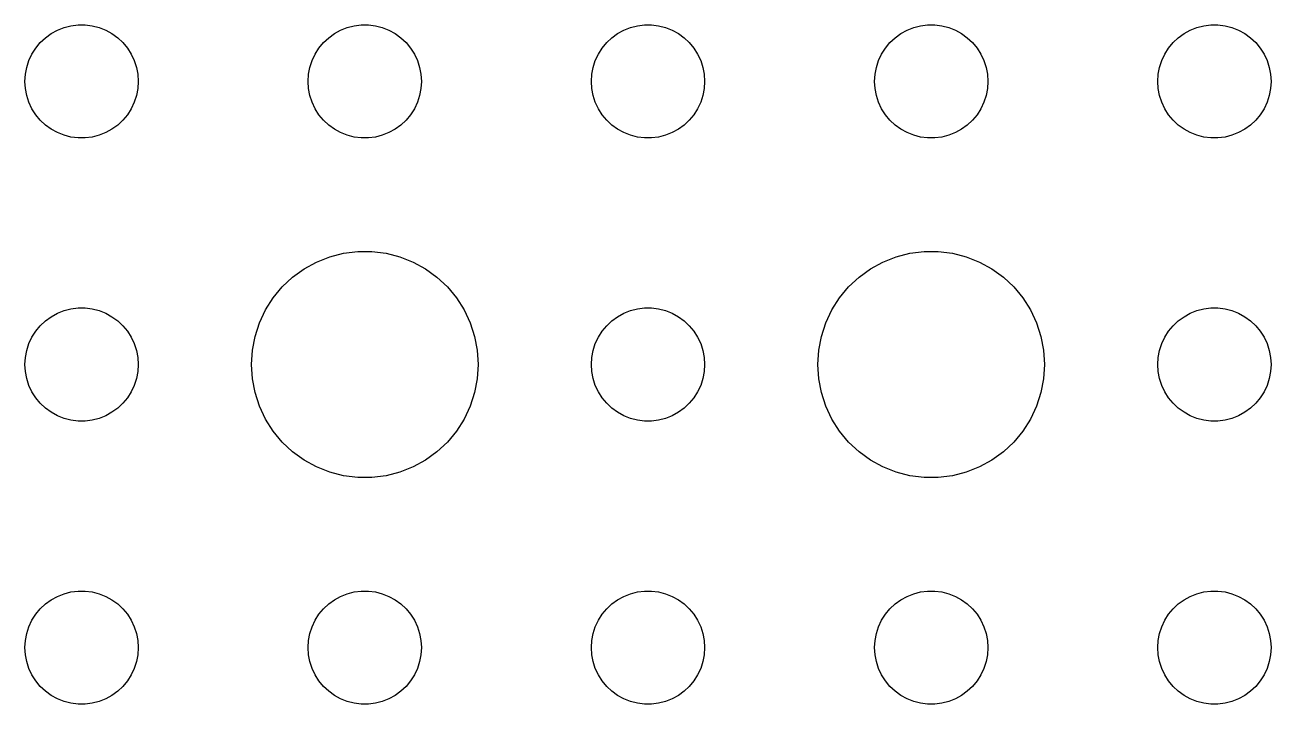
# Model space of a CAD drawing. Header units: metres. Extents: x -150 to 150, y -104 to 104.
# Drawn here: x -76.5 to -43.5, y -76.5 to -58.5 of the extents above; entities that cross this region are included whole.
import ezdxf

# ---------------------------------------------------------------- set-up
doc = ezdxf.new("R2010")
doc.units = ezdxf.units.M

msp = doc.modelspace()

# ---------------------------------------------------------------- linework, layer by layer
for p, q in [((-75.9561, -58.8442), (-75.8037, -58.7335)), ((-75.8037, -58.7335), (-75.6387, -58.6428)), ((-75.6387, -58.6428), (-75.4635, -58.5734)), ((-75.4635, -58.5734), (-75.2811, -58.5266)), ((-75.2811, -58.5266), (-75.0942, -58.503)), ((-75.0942, -58.503), (-74.9058, -58.503)), ((-74.9058, -58.503), (-74.7189, -58.5266)), ((-74.7189, -58.5266), (-74.5365, -58.5734)), ((-74.5365, -58.5734), (-74.3613, -58.6428)), ((-74.3613, -58.6428), (-74.1963, -58.7335)), ((-74.1963, -58.7335), (-74.0439, -58.8442)), ((-68.4561, -58.8442), (-68.3037, -58.7335)), ((-68.3037, -58.7335), (-68.1387, -58.6428)), ((-68.1387, -58.6428), (-67.9635, -58.5734)), ((-67.9635, -58.5734), (-67.7811, -58.5266)), ((-67.7811, -58.5266), (-67.5942, -58.503)), ((-67.5942, -58.503), (-67.4058, -58.503)), ((-67.4058, -58.503), (-67.2189, -58.5266)), ((-67.2189, -58.5266), (-67.0365, -58.5734)), ((-67.0365, -58.5734), (-66.8613, -58.6428)), ((-66.8613, -58.6428), (-66.6963, -58.7335)), ((-66.6963, -58.7335), (-66.5439, -58.8442)), ((-60.9561, -58.8442), (-60.8037, -58.7335)), ((-60.8037, -58.7335), (-60.6387, -58.6428)), ((-60.6387, -58.6428), (-60.4635, -58.5734)), ((-60.4635, -58.5734), (-60.2811, -58.5266)), ((-60.2811, -58.5266), (-60.0942, -58.503)), ((-60.0942, -58.503), (-59.9058, -58.503)), ((-59.9058, -58.503), (-59.7189, -58.5266)), ((-59.7189, -58.5266), (-59.5365, -58.5734)), ((-59.5365, -58.5734), (-59.3613, -58.6428)), ((-59.3613, -58.6428), (-59.1963, -58.7335)), ((-59.1963, -58.7335), (-59.0439, -58.8442)), ((-53.4561, -58.8442), (-53.3037, -58.7335)), ((-53.3037, -58.7335), (-53.1387, -58.6428)), ((-53.1387, -58.6428), (-52.9635, -58.5734)), ((-52.9635, -58.5734), (-52.7811, -58.5266)), ((-52.7811, -58.5266), (-52.5942, -58.503)), ((-52.5942, -58.503), (-52.4058, -58.503)), ((-52.4058, -58.503), (-52.2189, -58.5266)), ((-52.2189, -58.5266), (-52.0365, -58.5734)), ((-52.0365, -58.5734), (-51.8613, -58.6428)), ((-51.8613, -58.6428), (-51.6963, -58.7335)), ((-51.6963, -58.7335), (-51.5439, -58.8442)), ((-45.9561, -58.8442), (-45.8037, -58.7335)), ((-45.8037, -58.7335), (-45.6387, -58.6428)), ((-45.6387, -58.6428), (-45.4635, -58.5734)), ((-45.4635, -58.5734), (-45.2811, -58.5266)), ((-45.2811, -58.5266), (-45.0942, -58.503)), ((-45.0942, -58.503), (-44.9058, -58.503)), ((-44.9058, -58.503), (-44.7189, -58.5266)), ((-44.7189, -58.5266), (-44.5365, -58.5734)), ((-44.5365, -58.5734), (-44.3613, -58.6428)), ((-44.3613, -58.6428), (-44.1963, -58.7335)), ((-44.1963, -58.7335), (-44.0439, -58.8442)), ((-76.2135, -59.1183), (-76.0934, -58.9732)), ((-76.0934, -58.9732), (-75.9561, -58.8442)), ((-74.0439, -58.8442), (-73.9065, -58.9732)), ((-73.9065, -58.9732), (-73.7865, -59.1183)), ((-68.7135, -59.1183), (-68.5934, -58.9732)), ((-68.5934, -58.9732), (-68.4561, -58.8442)), ((-66.5439, -58.8442), (-66.4065, -58.9732)), ((-66.4065, -58.9732), (-66.2865, -59.1183)), ((-61.2135, -59.1183), (-61.0934, -58.9732)), ((-61.0934, -58.9732), (-60.9561, -58.8442)), ((-59.0439, -58.8442), (-58.9065, -58.9732)), ((-58.9065, -58.9732), (-58.7865, -59.1183)), ((-53.7135, -59.1183), (-53.5934, -58.9732)), ((-53.5934, -58.9732), (-53.4561, -58.8442)), ((-51.5439, -58.8442), (-51.4065, -58.9732)), ((-51.4065, -58.9732), (-51.2865, -59.1183)), ((-46.2135, -59.1183), (-46.0934, -58.9732)), ((-46.0934, -58.9732), (-45.9561, -58.8442)), ((-44.0439, -58.8442), (-43.9065, -58.9732)), ((-43.9065, -58.9732), (-43.7865, -59.1183)), ((-76.3947, -59.4478), (-76.3145, -59.2774)), ((-76.3145, -59.2774), (-76.2135, -59.1183)), ((-73.7865, -59.1183), (-73.6855, -59.2774)), ((-73.6855, -59.2774), (-73.6053, -59.4478)), ((-68.8947, -59.4478), (-68.8145, -59.2774)), ((-68.8145, -59.2774), (-68.7135, -59.1183)), ((-66.2865, -59.1183), (-66.1855, -59.2774)), ((-66.1855, -59.2774), (-66.1053, -59.4478)), ((-61.3947, -59.4478), (-61.3145, -59.2774)), ((-61.3145, -59.2774), (-61.2135, -59.1183)), ((-58.7865, -59.1183), (-58.6855, -59.2774)), ((-58.6855, -59.2774), (-58.6053, -59.4478)), ((-53.8947, -59.4478), (-53.8145, -59.2774)), ((-53.8145, -59.2774), (-53.7135, -59.1183)), ((-51.2865, -59.1183), (-51.1855, -59.2774)), ((-51.1855, -59.2774), (-51.1053, -59.4478)), ((-46.3947, -59.4478), (-46.3145, -59.2774)), ((-46.3145, -59.2774), (-46.2135, -59.1183)), ((-43.7865, -59.1183), (-43.6855, -59.2774)), ((-43.6855, -59.2774), (-43.6053, -59.4478)), ((-76.4882, -59.812), (-76.4529, -59.627)), ((-76.4529, -59.627), (-76.3947, -59.4478)), ((-73.6053, -59.4478), (-73.5471, -59.627)), ((-73.5471, -59.627), (-73.5118, -59.812)), ((-68.9882, -59.812), (-68.9529, -59.627)), ((-68.9529, -59.627), (-68.8947, -59.4478)), ((-66.1053, -59.4478), (-66.0471, -59.627)), ((-66.0471, -59.627), (-66.0118, -59.812)), ((-61.4882, -59.812), (-61.4529, -59.627)), ((-61.4529, -59.627), (-61.3947, -59.4478)), ((-58.6053, -59.4478), (-58.5471, -59.627)), ((-58.5471, -59.627), (-58.5118, -59.812)), ((-53.9882, -59.812), (-53.9529, -59.627)), ((-53.9529, -59.627), (-53.8947, -59.4478)), ((-51.1053, -59.4478), (-51.0471, -59.627)), ((-51.0471, -59.627), (-51.0118, -59.812)), ((-46.4882, -59.812), (-46.4529, -59.627)), ((-46.4529, -59.627), (-46.3947, -59.4478)), ((-43.6053, -59.4478), (-43.5471, -59.627)), ((-43.5471, -59.627), (-43.5118, -59.812)), ((-76.5, -60), (-76.4882, -59.812)), ((-76.4882, -60.188), (-76.5, -60)), ((-73.5118, -59.812), (-73.5, -60)), ((-73.5, -60), (-73.5118, -60.188)), ((-69, -60), (-68.9882, -59.812)), ((-68.9882, -60.188), (-69, -60)), ((-66.0118, -59.812), (-66, -60)), ((-66, -60), (-66.0118, -60.188)), ((-61.5, -60), (-61.4882, -59.812)), ((-61.4882, -60.188), (-61.5, -60)), ((-58.5118, -59.812), (-58.5, -60)), ((-58.5, -60), (-58.5118, -60.188)), ((-54, -60), (-53.9882, -59.812)), ((-53.9882, -60.188), (-54, -60)), ((-51.0118, -59.812), (-51, -60)), ((-51, -60), (-51.0118, -60.188)), ((-46.5, -60), (-46.4882, -59.812)), ((-46.4882, -60.188), (-46.5, -60)), ((-43.5118, -59.812), (-43.5, -60)), ((-43.5, -60), (-43.5118, -60.188)), ((-76.4529, -60.373), (-76.4882, -60.188)), ((-76.3947, -60.5522), (-76.4529, -60.373)), ((-73.5471, -60.373), (-73.6053, -60.5522)), ((-73.5118, -60.188), (-73.5471, -60.373)), ((-68.9529, -60.373), (-68.9882, -60.188)), ((-68.8947, -60.5522), (-68.9529, -60.373)), ((-66.0471, -60.373), (-66.1053, -60.5522)), ((-66.0118, -60.188), (-66.0471, -60.373)), ((-61.4529, -60.373), (-61.4882, -60.188)), ((-61.3947, -60.5522), (-61.4529, -60.373)), ((-58.5471, -60.373), (-58.6053, -60.5522)), ((-58.5118, -60.188), (-58.5471, -60.373)), ((-53.9529, -60.373), (-53.9882, -60.188)), ((-53.8947, -60.5522), (-53.9529, -60.373)), ((-51.0471, -60.373), (-51.1053, -60.5522)), ((-51.0118, -60.188), (-51.0471, -60.373)), ((-46.4529, -60.373), (-46.4882, -60.188)), ((-46.3947, -60.5522), (-46.4529, -60.373)), ((-43.5471, -60.373), (-43.6053, -60.5522)), ((-43.5118, -60.188), (-43.5471, -60.373)), ((-76.3145, -60.7226), (-76.3947, -60.5522)), ((-73.6053, -60.5522), (-73.6855, -60.7226)), ((-68.8145, -60.7226), (-68.8947, -60.5522)), ((-66.1053, -60.5522), (-66.1855, -60.7226)), ((-61.3145, -60.7226), (-61.3947, -60.5522)), ((-58.6053, -60.5522), (-58.6855, -60.7226)), ((-53.8145, -60.7226), (-53.8947, -60.5522)), ((-51.1053, -60.5522), (-51.1855, -60.7226)), ((-46.3145, -60.7226), (-46.3947, -60.5522)), ((-43.6053, -60.5522), (-43.6855, -60.7226)), ((-76.2135, -60.8817), (-76.3145, -60.7226)), ((-76.0934, -61.0268), (-76.2135, -60.8817)), ((-75.9561, -61.1558), (-76.0934, -61.0268)), ((-73.9065, -61.0268), (-74.0439, -61.1558)), ((-73.7865, -60.8817), (-73.9065, -61.0268)), ((-73.6855, -60.7226), (-73.7865, -60.8817)), ((-68.7135, -60.8817), (-68.8145, -60.7226)), ((-68.5934, -61.0268), (-68.7135, -60.8817)), ((-68.4561, -61.1558), (-68.5934, -61.0268)), ((-66.4065, -61.0268), (-66.5439, -61.1558)), ((-66.2865, -60.8817), (-66.4065, -61.0268)), ((-66.1855, -60.7226), (-66.2865, -60.8817)), ((-61.2135, -60.8817), (-61.3145, -60.7226)), ((-61.0934, -61.0268), (-61.2135, -60.8817)), ((-60.9561, -61.1558), (-61.0934, -61.0268)), ((-58.9065, -61.0268), (-59.0439, -61.1558)), ((-58.7865, -60.8817), (-58.9065, -61.0268)), ((-58.6855, -60.7226), (-58.7865, -60.8817)), ((-53.7135, -60.8817), (-53.8145, -60.7226)), ((-53.5934, -61.0268), (-53.7135, -60.8817)), ((-53.4561, -61.1558), (-53.5934, -61.0268)), ((-51.4065, -61.0268), (-51.5439, -61.1558)), ((-51.2865, -60.8817), (-51.4065, -61.0268)), ((-51.1855, -60.7226), (-51.2865, -60.8817)), ((-46.2135, -60.8817), (-46.3145, -60.7226)), ((-46.0934, -61.0268), (-46.2135, -60.8817)), ((-45.9561, -61.1558), (-46.0934, -61.0268)), ((-43.9065, -61.0268), (-44.0439, -61.1558)), ((-43.7865, -60.8817), (-43.9065, -61.0268)), ((-43.6855, -60.7226), (-43.7865, -60.8817)), ((-75.8037, -61.2665), (-75.9561, -61.1558)), ((-75.6387, -61.3572), (-75.8037, -61.2665)), ((-75.4635, -61.4266), (-75.6387, -61.3572)), ((-74.3613, -61.3572), (-74.5365, -61.4266)), ((-74.1963, -61.2665), (-74.3613, -61.3572)), ((-74.0439, -61.1558), (-74.1963, -61.2665)), ((-68.3037, -61.2665), (-68.4561, -61.1558)), ((-68.1387, -61.3572), (-68.3037, -61.2665)), ((-67.9635, -61.4266), (-68.1387, -61.3572)), ((-66.8613, -61.3572), (-67.0365, -61.4266)), ((-66.6963, -61.2665), (-66.8613, -61.3572)), ((-66.5439, -61.1558), (-66.6963, -61.2665)), ((-60.8037, -61.2665), (-60.9561, -61.1558)), ((-60.6387, -61.3572), (-60.8037, -61.2665)), ((-60.4635, -61.4266), (-60.6387, -61.3572)), ((-59.3613, -61.3572), (-59.5365, -61.4266)), ((-59.1963, -61.2665), (-59.3613, -61.3572)), ((-59.0439, -61.1558), (-59.1963, -61.2665)), ((-53.3037, -61.2665), (-53.4561, -61.1558)), ((-53.1387, -61.3572), (-53.3037, -61.2665)), ((-52.9635, -61.4266), (-53.1387, -61.3572)), ((-51.8613, -61.3572), (-52.0365, -61.4266)), ((-51.6963, -61.2665), (-51.8613, -61.3572)), ((-51.5439, -61.1558), (-51.6963, -61.2665)), ((-45.8037, -61.2665), (-45.9561, -61.1558)), ((-45.6387, -61.3572), (-45.8037, -61.2665)), ((-45.4635, -61.4266), (-45.6387, -61.3572)), ((-44.3613, -61.3572), (-44.5365, -61.4266)), ((-44.1963, -61.2665), (-44.3613, -61.3572)), ((-44.0439, -61.1558), (-44.1963, -61.2665)), ((-75.2811, -61.4734), (-75.4635, -61.4266)), ((-75.0942, -61.497), (-75.2811, -61.4734)), ((-74.9058, -61.497), (-75.0942, -61.497)), ((-74.7189, -61.4734), (-74.9058, -61.497)), ((-74.5365, -61.4266), (-74.7189, -61.4734)), ((-67.7811, -61.4734), (-67.9635, -61.4266)), ((-67.5942, -61.497), (-67.7811, -61.4734)), ((-67.4058, -61.497), (-67.5942, -61.497)), ((-67.2189, -61.4734), (-67.4058, -61.497)), ((-67.0365, -61.4266), (-67.2189, -61.4734)), ((-60.2811, -61.4734), (-60.4635, -61.4266)), ((-60.0942, -61.497), (-60.2811, -61.4734)), ((-59.9058, -61.497), (-60.0942, -61.497)), ((-59.7189, -61.4734), (-59.9058, -61.497)), ((-59.5365, -61.4266), (-59.7189, -61.4734)), ((-52.7811, -61.4734), (-52.9635, -61.4266)), ((-52.5942, -61.497), (-52.7811, -61.4734)), ((-52.4058, -61.497), (-52.5942, -61.497)), ((-52.2189, -61.4734), (-52.4058, -61.497)), ((-52.0365, -61.4266), (-52.2189, -61.4734)), ((-45.2811, -61.4734), (-45.4635, -61.4266)), ((-45.0942, -61.497), (-45.2811, -61.4734)), ((-44.9058, -61.497), (-45.0942, -61.497)), ((-44.7189, -61.4734), (-44.9058, -61.497)), ((-44.5365, -61.4266), (-44.7189, -61.4734)), ((-68.7773, -64.7855), (-68.427, -64.6468)), ((-68.427, -64.6468), (-68.0621, -64.5531)), ((-68.0621, -64.5531), (-67.6884, -64.5059)), ((-67.6884, -64.5059), (-67.3116, -64.5059)), ((-67.3116, -64.5059), (-66.9379, -64.5531)), ((-66.9379, -64.5531), (-66.573, -64.6468)), ((-66.573, -64.6468), (-66.2227, -64.7855)), ((-53.7773, -64.7855), (-53.427, -64.6468)), ((-53.427, -64.6468), (-53.0621, -64.5531)), ((-53.0621, -64.5531), (-52.6884, -64.5059)), ((-52.6884, -64.5059), (-52.3116, -64.5059)), ((-52.3116, -64.5059), (-51.9379, -64.5531)), ((-51.9379, -64.5531), (-51.5729, -64.6468)), ((-51.5729, -64.6468), (-51.2227, -64.7855)), ((-69.4123, -65.1885), (-69.1075, -64.967)), ((-69.1075, -64.967), (-68.7773, -64.7855)), ((-66.2227, -64.7855), (-65.8925, -64.967)), ((-65.8925, -64.967), (-65.5877, -65.1885)), ((-54.4123, -65.1885), (-54.1075, -64.967)), ((-54.1075, -64.967), (-53.7773, -64.7855)), ((-51.2227, -64.7855), (-50.8925, -64.967)), ((-50.8925, -64.967), (-50.5877, -65.1885)), ((-69.6869, -65.4464), (-69.4123, -65.1885)), ((-65.5877, -65.1885), (-65.3131, -65.4464)), ((-54.6869, -65.4464), (-54.4123, -65.1885)), ((-50.5877, -65.1885), (-50.3131, -65.4464)), ((-69.927, -65.7366), (-69.6869, -65.4464)), ((-65.3131, -65.4464), (-65.073, -65.7366)), ((-54.927, -65.7366), (-54.6869, -65.4464)), ((-50.3131, -65.4464), (-50.0729, -65.7366)), ((-70.1289, -66.0547), (-69.927, -65.7366)), ((-65.073, -65.7366), (-64.8711, -66.0547)), ((-55.1289, -66.0547), (-54.927, -65.7366)), ((-50.0729, -65.7366), (-49.8711, -66.0547)), ((-75.9561, -66.3442), (-75.8037, -66.2335)), ((-75.8037, -66.2335), (-75.6387, -66.1428)), ((-75.6387, -66.1428), (-75.4635, -66.0734)), ((-75.4635, -66.0734), (-75.2811, -66.0266)), ((-75.2811, -66.0266), (-75.0942, -66.003)), ((-75.0942, -66.003), (-74.9058, -66.003)), ((-74.9058, -66.003), (-74.7189, -66.0266)), ((-74.7189, -66.0266), (-74.5365, -66.0734)), ((-74.5365, -66.0734), (-74.3613, -66.1428)), ((-74.3613, -66.1428), (-74.1963, -66.2335)), ((-74.1963, -66.2335), (-74.0439, -66.3442)), ((-70.2893, -66.3956), (-70.1289, -66.0547)), ((-64.8711, -66.0547), (-64.7107, -66.3956)), ((-60.9561, -66.3442), (-60.8037, -66.2335)), ((-60.8037, -66.2335), (-60.6387, -66.1428)), ((-60.6387, -66.1428), (-60.4635, -66.0734)), ((-60.4635, -66.0734), (-60.2811, -66.0266)), ((-60.2811, -66.0266), (-60.0942, -66.003)), ((-60.0942, -66.003), (-59.9058, -66.003)), ((-59.9058, -66.003), (-59.7189, -66.0266)), ((-59.7189, -66.0266), (-59.5365, -66.0734)), ((-59.5365, -66.0734), (-59.3613, -66.1428)), ((-59.3613, -66.1428), (-59.1963, -66.2335)), ((-59.1963, -66.2335), (-59.0439, -66.3442)), ((-55.2893, -66.3956), (-55.1289, -66.0547)), ((-49.8711, -66.0547), (-49.7107, -66.3956)), ((-45.9561, -66.3442), (-45.8037, -66.2335)), ((-45.8037, -66.2335), (-45.6387, -66.1428)), ((-45.6387, -66.1428), (-45.4635, -66.0734)), ((-45.4635, -66.0734), (-45.2811, -66.0266)), ((-45.2811, -66.0266), (-45.0942, -66.003)), ((-45.0942, -66.003), (-44.9058, -66.003)), ((-44.9058, -66.003), (-44.7189, -66.0266)), ((-44.7189, -66.0266), (-44.5365, -66.0734)), ((-44.5365, -66.0734), (-44.3613, -66.1428)), ((-44.3613, -66.1428), (-44.1963, -66.2335)), ((-44.1963, -66.2335), (-44.0439, -66.3442)), ((-76.3145, -66.7774), (-76.2135, -66.6183)), ((-76.2135, -66.6183), (-76.0934, -66.4732)), ((-76.0934, -66.4732), (-75.9561, -66.3442)), ((-74.0439, -66.3442), (-73.9065, -66.4732)), ((-73.9065, -66.4732), (-73.7865, -66.6183)), ((-73.7865, -66.6183), (-73.6855, -66.7774)), ((-70.4057, -66.7539), (-70.2893, -66.3956)), ((-64.7107, -66.3956), (-64.5943, -66.7539)), ((-61.3145, -66.7774), (-61.2135, -66.6183)), ((-61.2135, -66.6183), (-61.0934, -66.4732)), ((-61.0934, -66.4732), (-60.9561, -66.3442)), ((-59.0439, -66.3442), (-58.9065, -66.4732)), ((-58.9065, -66.4732), (-58.7865, -66.6183)), ((-58.7865, -66.6183), (-58.6855, -66.7774)), ((-55.4057, -66.7539), (-55.2893, -66.3956)), ((-49.7107, -66.3956), (-49.5942, -66.7539)), ((-46.3145, -66.7774), (-46.2135, -66.6183)), ((-46.2135, -66.6183), (-46.0934, -66.4732)), ((-46.0934, -66.4732), (-45.9561, -66.3442)), ((-44.0439, -66.3442), (-43.9065, -66.4732)), ((-43.9065, -66.4732), (-43.7865, -66.6183)), ((-43.7865, -66.6183), (-43.6855, -66.7774)), ((-76.4529, -67.127), (-76.3947, -66.9478)), ((-76.3947, -66.9478), (-76.3145, -66.7774)), ((-73.6855, -66.7774), (-73.6053, -66.9478)), ((-73.6053, -66.9478), (-73.5471, -67.127)), ((-70.4763, -67.124), (-70.4057, -66.7539)), ((-64.5943, -66.7539), (-64.5237, -67.124)), ((-61.4529, -67.127), (-61.3947, -66.9478)), ((-61.3947, -66.9478), (-61.3145, -66.7774)), ((-58.6855, -66.7774), (-58.6053, -66.9478)), ((-58.6053, -66.9478), (-58.5471, -67.127)), ((-55.4763, -67.124), (-55.4057, -66.7539)), ((-49.5942, -66.7539), (-49.5237, -67.124)), ((-46.4529, -67.127), (-46.3947, -66.9478)), ((-46.3947, -66.9478), (-46.3145, -66.7774)), ((-43.6855, -66.7774), (-43.6053, -66.9478)), ((-43.6053, -66.9478), (-43.5471, -67.127)), ((-76.5, -67.5), (-76.4882, -67.312)), ((-76.4882, -67.312), (-76.4529, -67.127)), ((-73.5471, -67.127), (-73.5118, -67.312)), ((-73.5118, -67.312), (-73.5, -67.5)), ((-70.5, -67.5), (-70.4763, -67.124)), ((-64.5237, -67.124), (-64.5, -67.5)), ((-61.5, -67.5), (-61.4882, -67.312)), ((-61.4882, -67.312), (-61.4529, -67.127)), ((-58.5471, -67.127), (-58.5118, -67.312)), ((-58.5118, -67.312), (-58.5, -67.5)), ((-55.5, -67.5), (-55.4763, -67.124)), ((-49.5237, -67.124), (-49.5, -67.5)), ((-46.5, -67.5), (-46.4882, -67.312)), ((-46.4882, -67.312), (-46.4529, -67.127)), ((-43.5471, -67.127), (-43.5118, -67.312)), ((-43.5118, -67.312), (-43.5, -67.5)), ((-76.4882, -67.688), (-76.5, -67.5)), ((-73.5, -67.5), (-73.5118, -67.688)), ((-70.4763, -67.876), (-70.5, -67.5)), ((-64.5, -67.5), (-64.5237, -67.876)), ((-61.4882, -67.688), (-61.5, -67.5)), ((-58.5, -67.5), (-58.5118, -67.688)), ((-55.4763, -67.876), (-55.5, -67.5)), ((-49.5, -67.5), (-49.5237, -67.876)), ((-46.4882, -67.688), (-46.5, -67.5)), ((-43.5, -67.5), (-43.5118, -67.688)), ((-76.4529, -67.873), (-76.4882, -67.688)), ((-76.3947, -68.0522), (-76.4529, -67.873)), ((-73.5471, -67.873), (-73.6053, -68.0522)), ((-73.5118, -67.688), (-73.5471, -67.873)), ((-70.4057, -68.2461), (-70.4763, -67.876)), ((-64.5237, -67.876), (-64.5943, -68.2461)), ((-61.4529, -67.873), (-61.4882, -67.688)), ((-61.3947, -68.0522), (-61.4529, -67.873)), ((-58.5471, -67.873), (-58.6053, -68.0522)), ((-58.5118, -67.688), (-58.5471, -67.873)), ((-55.4057, -68.2461), (-55.4763, -67.876)), ((-49.5237, -67.876), (-49.5942, -68.2461)), ((-46.4529, -67.873), (-46.4882, -67.688)), ((-46.3947, -68.0522), (-46.4529, -67.873)), ((-43.5471, -67.873), (-43.6053, -68.0522)), ((-43.5118, -67.688), (-43.5471, -67.873)), ((-76.3145, -68.2226), (-76.3947, -68.0522)), ((-76.2135, -68.3817), (-76.3145, -68.2226)), ((-73.6855, -68.2226), (-73.7865, -68.3817)), ((-73.6053, -68.0522), (-73.6855, -68.2226)), ((-70.2893, -68.6044), (-70.4057, -68.2461)), ((-64.5943, -68.2461), (-64.7107, -68.6044)), ((-61.3145, -68.2226), (-61.3947, -68.0522)), ((-61.2135, -68.3817), (-61.3145, -68.2226)), ((-58.6855, -68.2226), (-58.7865, -68.3817)), ((-58.6053, -68.0522), (-58.6855, -68.2226)), ((-55.2893, -68.6044), (-55.4057, -68.2461)), ((-49.5942, -68.2461), (-49.7107, -68.6044)), ((-46.3145, -68.2226), (-46.3947, -68.0522)), ((-46.2135, -68.3817), (-46.3145, -68.2226)), ((-43.6855, -68.2226), (-43.7865, -68.3817)), ((-43.6053, -68.0522), (-43.6855, -68.2226)), ((-76.0934, -68.5268), (-76.2135, -68.3817)), ((-75.9561, -68.6558), (-76.0934, -68.5268)), ((-73.9065, -68.5268), (-74.0439, -68.6558)), ((-73.7865, -68.3817), (-73.9065, -68.5268)), ((-70.1289, -68.9453), (-70.2893, -68.6044)), ((-64.7107, -68.6044), (-64.8711, -68.9453)), ((-61.0934, -68.5268), (-61.2135, -68.3817)), ((-60.9561, -68.6558), (-61.0934, -68.5268)), ((-58.9065, -68.5268), (-59.0439, -68.6558)), ((-58.7865, -68.3817), (-58.9065, -68.5268)), ((-55.1289, -68.9453), (-55.2893, -68.6044)), ((-49.7107, -68.6044), (-49.8711, -68.9453)), ((-46.0934, -68.5268), (-46.2135, -68.3817)), ((-45.9561, -68.6558), (-46.0934, -68.5268)), ((-43.9065, -68.5268), (-44.0439, -68.6558)), ((-43.7865, -68.3817), (-43.9065, -68.5268)), ((-75.8037, -68.7665), (-75.9561, -68.6558)), ((-75.6387, -68.8572), (-75.8037, -68.7665)), ((-75.4635, -68.9266), (-75.6387, -68.8572)), ((-75.2811, -68.9734), (-75.4635, -68.9266)), ((-74.5365, -68.9266), (-74.7189, -68.9734)), ((-74.3613, -68.8572), (-74.5365, -68.9266)), ((-74.1963, -68.7665), (-74.3613, -68.8572)), ((-74.0439, -68.6558), (-74.1963, -68.7665)), ((-69.927, -69.2634), (-70.1289, -68.9453)), ((-64.8711, -68.9453), (-65.073, -69.2634)), ((-60.8037, -68.7665), (-60.9561, -68.6558)), ((-60.6387, -68.8572), (-60.8037, -68.7665)), ((-60.4635, -68.9266), (-60.6387, -68.8572)), ((-60.2811, -68.9734), (-60.4635, -68.9266)), ((-59.5365, -68.9266), (-59.7189, -68.9734)), ((-59.3613, -68.8572), (-59.5365, -68.9266)), ((-59.1963, -68.7665), (-59.3613, -68.8572)), ((-59.0439, -68.6558), (-59.1963, -68.7665)), ((-54.927, -69.2634), (-55.1289, -68.9453)), ((-49.8711, -68.9453), (-50.0729, -69.2634)), ((-45.8037, -68.7665), (-45.9561, -68.6558)), ((-45.6387, -68.8572), (-45.8037, -68.7665)), ((-45.4635, -68.9266), (-45.6387, -68.8572)), ((-45.2811, -68.9734), (-45.4635, -68.9266)), ((-44.5365, -68.9266), (-44.7189, -68.9734)), ((-44.3613, -68.8572), (-44.5365, -68.9266)), ((-44.1963, -68.7665), (-44.3613, -68.8572)), ((-44.0439, -68.6558), (-44.1963, -68.7665)), ((-75.0942, -68.997), (-75.2811, -68.9734)), ((-74.9058, -68.997), (-75.0942, -68.997)), ((-74.7189, -68.9734), (-74.9058, -68.997)), ((-69.6869, -69.5536), (-69.927, -69.2634)), ((-65.073, -69.2634), (-65.3131, -69.5536)), ((-60.0942, -68.997), (-60.2811, -68.9734)), ((-59.9058, -68.997), (-60.0942, -68.997)), ((-59.7189, -68.9734), (-59.9058, -68.997)), ((-54.6869, -69.5536), (-54.927, -69.2634)), ((-50.0729, -69.2634), (-50.3131, -69.5536)), ((-45.0942, -68.997), (-45.2811, -68.9734)), ((-44.9058, -68.997), (-45.0942, -68.997)), ((-44.7189, -68.9734), (-44.9058, -68.997)), ((-69.4123, -69.8115), (-69.6869, -69.5536)), ((-65.3131, -69.5536), (-65.5877, -69.8115)), ((-54.4123, -69.8115), (-54.6869, -69.5536)), ((-50.3131, -69.5536), (-50.5877, -69.8115)), ((-69.1075, -70.033), (-69.4123, -69.8115)), ((-65.5877, -69.8115), (-65.8925, -70.033)), ((-54.1075, -70.033), (-54.4123, -69.8115)), ((-50.5877, -69.8115), (-50.8925, -70.033)), ((-68.7773, -70.2145), (-69.1075, -70.033)), ((-68.427, -70.3532), (-68.7773, -70.2145)), ((-66.2227, -70.2145), (-66.573, -70.3532)), ((-65.8925, -70.033), (-66.2227, -70.2145)), ((-53.7773, -70.2145), (-54.1075, -70.033)), ((-53.427, -70.3532), (-53.7773, -70.2145)), ((-51.2227, -70.2145), (-51.5729, -70.3532)), ((-50.8925, -70.033), (-51.2227, -70.2145)), ((-68.0621, -70.4469), (-68.427, -70.3532)), ((-67.6884, -70.4941), (-68.0621, -70.4469)), ((-67.3116, -70.4941), (-67.6884, -70.4941)), ((-66.9379, -70.4469), (-67.3116, -70.4941)), ((-66.573, -70.3532), (-66.9379, -70.4469)), ((-53.0621, -70.4469), (-53.427, -70.3532)), ((-52.6884, -70.4941), (-53.0621, -70.4469)), ((-52.3116, -70.4941), (-52.6884, -70.4941)), ((-51.9379, -70.4469), (-52.3116, -70.4941)), ((-51.5729, -70.3532), (-51.9379, -70.4469)), ((-75.6387, -73.6428), (-75.4635, -73.5734)), ((-75.4635, -73.5734), (-75.2811, -73.5266)), ((-75.2811, -73.5266), (-75.0942, -73.503)), ((-75.0942, -73.503), (-74.9058, -73.503)), ((-74.9058, -73.503), (-74.7189, -73.5266)), ((-74.7189, -73.5266), (-74.5365, -73.5734)), ((-74.5365, -73.5734), (-74.3613, -73.6428)), ((-68.1387, -73.6428), (-67.9635, -73.5734)), ((-67.9635, -73.5734), (-67.7811, -73.5266)), ((-67.7811, -73.5266), (-67.5942, -73.503)), ((-67.5942, -73.503), (-67.4058, -73.503)), ((-67.4058, -73.503), (-67.2189, -73.5266)), ((-67.2189, -73.5266), (-67.0365, -73.5734)), ((-67.0365, -73.5734), (-66.8613, -73.6428)), ((-60.6387, -73.6428), (-60.4635, -73.5734)), ((-60.4635, -73.5734), (-60.2811, -73.5266)), ((-60.2811, -73.5266), (-60.0942, -73.503)), ((-60.0942, -73.503), (-59.9058, -73.503)), ((-59.9058, -73.503), (-59.7189, -73.5266)), ((-59.7189, -73.5266), (-59.5365, -73.5734)), ((-59.5365, -73.5734), (-59.3613, -73.6428)), ((-53.1387, -73.6428), (-52.9635, -73.5734)), ((-52.9635, -73.5734), (-52.7811, -73.5266)), ((-52.7811, -73.5266), (-52.5942, -73.503)), ((-52.5942, -73.503), (-52.4058, -73.503)), ((-52.4058, -73.503), (-52.2189, -73.5266)), ((-52.2189, -73.5266), (-52.0365, -73.5734)), ((-52.0365, -73.5734), (-51.8613, -73.6428)), ((-45.6387, -73.6428), (-45.4635, -73.5734)), ((-45.4635, -73.5734), (-45.2811, -73.5266)), ((-45.2811, -73.5266), (-45.0942, -73.503)), ((-45.0942, -73.503), (-44.9058, -73.503)), ((-44.9058, -73.503), (-44.7189, -73.5266)), ((-44.7189, -73.5266), (-44.5365, -73.5734)), ((-44.5365, -73.5734), (-44.3613, -73.6428)), ((-76.0934, -73.9732), (-75.9561, -73.8442)), ((-75.9561, -73.8442), (-75.8037, -73.7335)), ((-75.8037, -73.7335), (-75.6387, -73.6428)), ((-74.3613, -73.6428), (-74.1963, -73.7335)), ((-74.1963, -73.7335), (-74.0439, -73.8442)), ((-74.0439, -73.8442), (-73.9065, -73.9732)), ((-68.5934, -73.9732), (-68.4561, -73.8442)), ((-68.4561, -73.8442), (-68.3037, -73.7335)), ((-68.3037, -73.7335), (-68.1387, -73.6428)), ((-66.8613, -73.6428), (-66.6963, -73.7335)), ((-66.6963, -73.7335), (-66.5439, -73.8442)), ((-66.5439, -73.8442), (-66.4065, -73.9732)), ((-61.0934, -73.9732), (-60.9561, -73.8442)), ((-60.9561, -73.8442), (-60.8037, -73.7335)), ((-60.8037, -73.7335), (-60.6387, -73.6428)), ((-59.3613, -73.6428), (-59.1963, -73.7335)), ((-59.1963, -73.7335), (-59.0439, -73.8442)), ((-59.0439, -73.8442), (-58.9065, -73.9732)), ((-53.5934, -73.9732), (-53.4561, -73.8442)), ((-53.4561, -73.8442), (-53.3037, -73.7335)), ((-53.3037, -73.7335), (-53.1387, -73.6428)), ((-51.8613, -73.6428), (-51.6963, -73.7335)), ((-51.6963, -73.7335), (-51.5439, -73.8442)), ((-51.5439, -73.8442), (-51.4065, -73.9732)), ((-46.0934, -73.9732), (-45.9561, -73.8442)), ((-45.9561, -73.8442), (-45.8037, -73.7335)), ((-45.8037, -73.7335), (-45.6387, -73.6428)), ((-44.3613, -73.6428), (-44.1963, -73.7335)), ((-44.1963, -73.7335), (-44.0439, -73.8442)), ((-44.0439, -73.8442), (-43.9065, -73.9732)), ((-76.3145, -74.2774), (-76.2135, -74.1183)), ((-76.2135, -74.1183), (-76.0934, -73.9732)), ((-73.9065, -73.9732), (-73.7865, -74.1183)), ((-73.7865, -74.1183), (-73.6855, -74.2774)), ((-68.8145, -74.2774), (-68.7135, -74.1183)), ((-68.7135, -74.1183), (-68.5934, -73.9732)), ((-66.4065, -73.9732), (-66.2865, -74.1183)), ((-66.2865, -74.1183), (-66.1855, -74.2774)), ((-61.3145, -74.2774), (-61.2135, -74.1183)), ((-61.2135, -74.1183), (-61.0934, -73.9732)), ((-58.9065, -73.9732), (-58.7865, -74.1183)), ((-58.7865, -74.1183), (-58.6855, -74.2774)), ((-53.8145, -74.2774), (-53.7135, -74.1183)), ((-53.7135, -74.1183), (-53.5934, -73.9732)), ((-51.4065, -73.9732), (-51.2865, -74.1183)), ((-51.2865, -74.1183), (-51.1855, -74.2774)), ((-46.3145, -74.2774), (-46.2135, -74.1183)), ((-46.2135, -74.1183), (-46.0934, -73.9732)), ((-43.9065, -73.9732), (-43.7865, -74.1183)), ((-43.7865, -74.1183), (-43.6855, -74.2774)), ((-76.4529, -74.627), (-76.3947, -74.4478)), ((-76.3947, -74.4478), (-76.3145, -74.2774)), ((-73.6855, -74.2774), (-73.6053, -74.4478)), ((-73.6053, -74.4478), (-73.5471, -74.627)), ((-68.9529, -74.627), (-68.8947, -74.4478)), ((-68.8947, -74.4478), (-68.8145, -74.2774)), ((-66.1855, -74.2774), (-66.1053, -74.4478)), ((-66.1053, -74.4478), (-66.0471, -74.627)), ((-61.4529, -74.627), (-61.3947, -74.4478)), ((-61.3947, -74.4478), (-61.3145, -74.2774)), ((-58.6855, -74.2774), (-58.6053, -74.4478)), ((-58.6053, -74.4478), (-58.5471, -74.627)), ((-53.9529, -74.627), (-53.8947, -74.4478)), ((-53.8947, -74.4478), (-53.8145, -74.2774)), ((-51.1855, -74.2774), (-51.1053, -74.4478)), ((-51.1053, -74.4478), (-51.0471, -74.627)), ((-46.4529, -74.627), (-46.3947, -74.4478)), ((-46.3947, -74.4478), (-46.3145, -74.2774)), ((-43.6855, -74.2774), (-43.6053, -74.4478)), ((-43.6053, -74.4478), (-43.5471, -74.627)), ((-76.5, -75), (-76.4882, -74.812)), ((-76.4882, -74.812), (-76.4529, -74.627)), ((-73.5471, -74.627), (-73.5118, -74.812)), ((-73.5118, -74.812), (-73.5, -75)), ((-69, -75), (-68.9882, -74.812)), ((-68.9882, -74.812), (-68.9529, -74.627)), ((-66.0471, -74.627), (-66.0118, -74.812)), ((-66.0118, -74.812), (-66, -75)), ((-61.5, -75), (-61.4882, -74.812)), ((-61.4882, -74.812), (-61.4529, -74.627)), ((-58.5471, -74.627), (-58.5118, -74.812)), ((-58.5118, -74.812), (-58.5, -75)), ((-54, -75), (-53.9882, -74.812)), ((-53.9882, -74.812), (-53.9529, -74.627)), ((-51.0471, -74.627), (-51.0118, -74.812)), ((-51.0118, -74.812), (-51, -75)), ((-46.5, -75), (-46.4882, -74.812)), ((-46.4882, -74.812), (-46.4529, -74.627)), ((-43.5471, -74.627), (-43.5118, -74.812)), ((-43.5118, -74.812), (-43.5, -75)), ((-76.4882, -75.188), (-76.5, -75)), ((-76.4529, -75.373), (-76.4882, -75.188)), ((-73.5118, -75.188), (-73.5471, -75.373)), ((-73.5, -75), (-73.5118, -75.188)), ((-68.9882, -75.188), (-69, -75)), ((-68.9529, -75.373), (-68.9882, -75.188)), ((-66.0118, -75.188), (-66.0471, -75.373)), ((-66, -75), (-66.0118, -75.188)), ((-61.4882, -75.188), (-61.5, -75)), ((-61.4529, -75.373), (-61.4882, -75.188)), ((-58.5118, -75.188), (-58.5471, -75.373)), ((-58.5, -75), (-58.5118, -75.188)), ((-53.9882, -75.188), (-54, -75)), ((-53.9529, -75.373), (-53.9882, -75.188)), ((-51.0118, -75.188), (-51.0471, -75.373)), ((-51, -75), (-51.0118, -75.188)), ((-46.4882, -75.188), (-46.5, -75)), ((-46.4529, -75.373), (-46.4882, -75.188)), ((-43.5118, -75.188), (-43.5471, -75.373)), ((-43.5, -75), (-43.5118, -75.188)), ((-76.3947, -75.5522), (-76.4529, -75.373)), ((-76.3145, -75.7226), (-76.3947, -75.5522)), ((-73.6053, -75.5522), (-73.6855, -75.7226)), ((-73.5471, -75.373), (-73.6053, -75.5522)), ((-68.8947, -75.5522), (-68.9529, -75.373)), ((-68.8145, -75.7226), (-68.8947, -75.5522)), ((-66.1053, -75.5522), (-66.1855, -75.7226)), ((-66.0471, -75.373), (-66.1053, -75.5522)), ((-61.3947, -75.5522), (-61.4529, -75.373)), ((-61.3145, -75.7226), (-61.3947, -75.5522)), ((-58.6053, -75.5522), (-58.6855, -75.7226)), ((-58.5471, -75.373), (-58.6053, -75.5522)), ((-53.8947, -75.5522), (-53.9529, -75.373)), ((-53.8145, -75.7226), (-53.8947, -75.5522)), ((-51.1053, -75.5522), (-51.1855, -75.7226)), ((-51.0471, -75.373), (-51.1053, -75.5522)), ((-46.3947, -75.5522), (-46.4529, -75.373)), ((-46.3145, -75.7226), (-46.3947, -75.5522)), ((-43.6053, -75.5522), (-43.6855, -75.7226)), ((-43.5471, -75.373), (-43.6053, -75.5522)), ((-76.2135, -75.8817), (-76.3145, -75.7226)), ((-76.0934, -76.0268), (-76.2135, -75.8817)), ((-73.7865, -75.8817), (-73.9065, -76.0268)), ((-73.6855, -75.7226), (-73.7865, -75.8817)), ((-68.7135, -75.8817), (-68.8145, -75.7226)), ((-68.5934, -76.0268), (-68.7135, -75.8817)), ((-66.2865, -75.8817), (-66.4065, -76.0268)), ((-66.1855, -75.7226), (-66.2865, -75.8817)), ((-61.2135, -75.8817), (-61.3145, -75.7226)), ((-61.0934, -76.0268), (-61.2135, -75.8817)), ((-58.7865, -75.8817), (-58.9065, -76.0268)), ((-58.6855, -75.7226), (-58.7865, -75.8817)), ((-53.7135, -75.8817), (-53.8145, -75.7226)), ((-53.5934, -76.0268), (-53.7135, -75.8817)), ((-51.2865, -75.8817), (-51.4065, -76.0268)), ((-51.1855, -75.7226), (-51.2865, -75.8817)), ((-46.2135, -75.8817), (-46.3145, -75.7226)), ((-46.0934, -76.0268), (-46.2135, -75.8817)), ((-43.7865, -75.8817), (-43.9065, -76.0268)), ((-43.6855, -75.7226), (-43.7865, -75.8817)), ((-75.9561, -76.1558), (-76.0934, -76.0268)), ((-75.8037, -76.2665), (-75.9561, -76.1558)), ((-74.0439, -76.1558), (-74.1963, -76.2665)), ((-73.9065, -76.0268), (-74.0439, -76.1558)), ((-68.4561, -76.1558), (-68.5934, -76.0268)), ((-68.3037, -76.2665), (-68.4561, -76.1558)), ((-66.5439, -76.1558), (-66.6963, -76.2665)), ((-66.4065, -76.0268), (-66.5439, -76.1558)), ((-60.9561, -76.1558), (-61.0934, -76.0268)), ((-60.8037, -76.2665), (-60.9561, -76.1558)), ((-59.0439, -76.1558), (-59.1963, -76.2665)), ((-58.9065, -76.0268), (-59.0439, -76.1558)), ((-53.4561, -76.1558), (-53.5934, -76.0268)), ((-53.3037, -76.2665), (-53.4561, -76.1558)), ((-51.5439, -76.1558), (-51.6963, -76.2665)), ((-51.4065, -76.0268), (-51.5439, -76.1558)), ((-45.9561, -76.1558), (-46.0934, -76.0268)), ((-45.8037, -76.2665), (-45.9561, -76.1558)), ((-44.0439, -76.1558), (-44.1963, -76.2665)), ((-43.9065, -76.0268), (-44.0439, -76.1558)), ((-75.6387, -76.3572), (-75.8037, -76.2665)), ((-75.4635, -76.4266), (-75.6387, -76.3572)), ((-75.2811, -76.4734), (-75.4635, -76.4266)), ((-75.0942, -76.497), (-75.2811, -76.4734)), ((-74.9058, -76.497), (-75.0942, -76.497)), ((-74.7189, -76.4734), (-74.9058, -76.497)), ((-74.5365, -76.4266), (-74.7189, -76.4734)), ((-74.3613, -76.3572), (-74.5365, -76.4266)), ((-74.1963, -76.2665), (-74.3613, -76.3572)), ((-68.1387, -76.3572), (-68.3037, -76.2665)), ((-67.9635, -76.4266), (-68.1387, -76.3572)), ((-67.7811, -76.4734), (-67.9635, -76.4266)), ((-67.5942, -76.497), (-67.7811, -76.4734)), ((-67.4058, -76.497), (-67.5942, -76.497)), ((-67.2189, -76.4734), (-67.4058, -76.497)), ((-67.0365, -76.4266), (-67.2189, -76.4734)), ((-66.8613, -76.3572), (-67.0365, -76.4266)), ((-66.6963, -76.2665), (-66.8613, -76.3572)), ((-60.6387, -76.3572), (-60.8037, -76.2665)), ((-60.4635, -76.4266), (-60.6387, -76.3572)), ((-60.2811, -76.4734), (-60.4635, -76.4266)), ((-60.0942, -76.497), (-60.2811, -76.4734)), ((-59.9058, -76.497), (-60.0942, -76.497)), ((-59.7189, -76.4734), (-59.9058, -76.497)), ((-59.5365, -76.4266), (-59.7189, -76.4734)), ((-59.3613, -76.3572), (-59.5365, -76.4266)), ((-59.1963, -76.2665), (-59.3613, -76.3572)), ((-53.1387, -76.3572), (-53.3037, -76.2665)), ((-52.9635, -76.4266), (-53.1387, -76.3572)), ((-52.7811, -76.4734), (-52.9635, -76.4266)), ((-52.5942, -76.497), (-52.7811, -76.4734)), ((-52.4058, -76.497), (-52.5942, -76.497)), ((-52.2189, -76.4734), (-52.4058, -76.497)), ((-52.0365, -76.4266), (-52.2189, -76.4734)), ((-51.8613, -76.3572), (-52.0365, -76.4266)), ((-51.6963, -76.2665), (-51.8613, -76.3572)), ((-45.6387, -76.3572), (-45.8037, -76.2665)), ((-45.4635, -76.4266), (-45.6387, -76.3572)), ((-45.2811, -76.4734), (-45.4635, -76.4266)), ((-45.0942, -76.497), (-45.2811, -76.4734)), ((-44.9058, -76.497), (-45.0942, -76.497)), ((-44.7189, -76.4734), (-44.9058, -76.497)), ((-44.5365, -76.4266), (-44.7189, -76.4734)), ((-44.3613, -76.3572), (-44.5365, -76.4266)), ((-44.1963, -76.2665), (-44.3613, -76.3572))]:
    msp.add_line(p, q)

doc.saveas('drawing.dxf')
